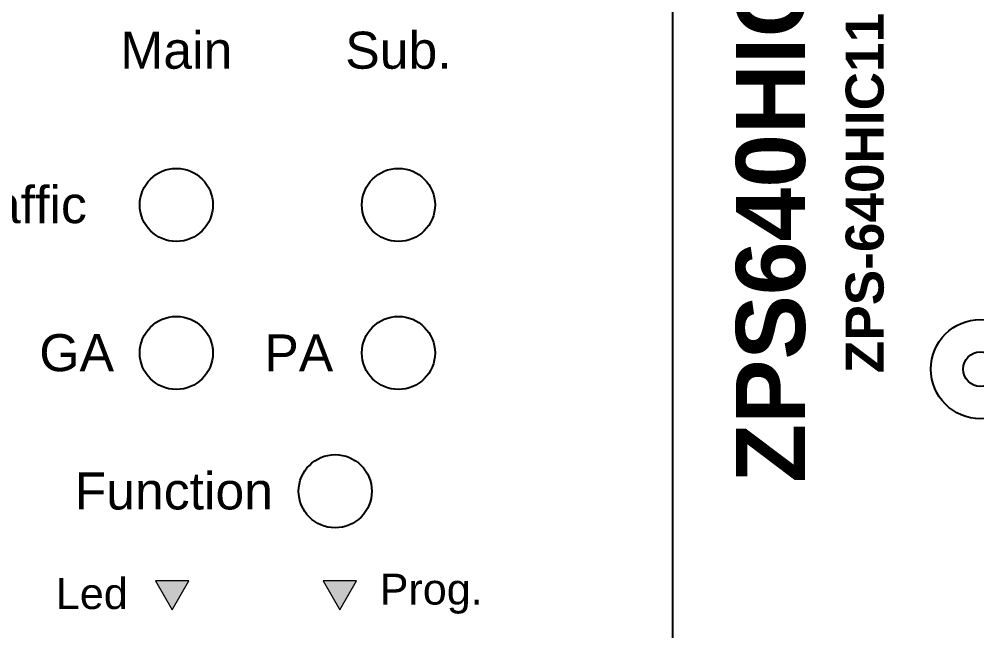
# Model space of a CAD drawing. Header units: millimetres. Extents: x -174 to 283928, y 1291 to 21053.
# Drawn here: x 9343.63 to 9382.42, y 20520.44 to 20545.21 of the extents above; entities that cross this region are included whole.
import ezdxf
from ezdxf.enums import TextEntityAlignment as Align

# ---------------------------------------------------------------- set-up
doc = ezdxf.new("R2010")
doc.units = ezdxf.units.MM
doc.layers.add('Enclosure', color=7, linetype='Continuous')
doc.layers.add('Serigraph', color=7, linetype='Continuous')
doc.styles.add('Arial', font='arial.ttf')
doc.styles.get("Standard").update_dxf_attribs({"font": 'arial.ttf'})

# ---------------------------------------------------------------- blocks, each defined once
blk = doc.blocks.new('*U215')
at = {"ltscale": 2}
blk.add_lwpolyline([(0, 20), (0, -20), (840, -20), (840, 20), (0, 20)], dxfattribs=at)
for points in [[(15.234, 3), (31.234, 3, -0.414214), (33.234, 1), (33.234, -1, -0.414214), (31.234, -3), (15.234, -3, -0.414214), (13.234, -1), (13.234, 1, -0.414214)], [(40.234, 3), (56.234, 3, -0.414214), (58.234, 1), (58.234, -1, -0.414214), (56.234, -3), (40.234, -3, -0.414214), (38.234, -1), (38.234, 1, -0.414214)]]:
    blk.add_lwpolyline(points, format="xyb", close=True, dxfattribs=at)
blk = doc.blocks.new('ZPS640HIC110_SERIGRAFIA')
at = {"layer": 'Serigraph', "attachment_point": 1, "rotation": 90}
for s, insert, char_height in [('{\\fArial Rounded MT Bold|b0|i0|c0|p34;ZPS640HIC110}', (2.572, -14.745), 2.8), ('{\\fArial Rounded MT Bold|b0|i0|c0|p34;ZPS-640HIC110}', (7.018, -10.297), 1.54)]:
    blk.add_mtext_dynamic_manual_height_columns(s, width=8.97902, gutter_width=12.5, heights=[0], dxfattribs=dict(at, insert=insert, char_height=char_height))
blk = doc.blocks.new('ZPS640HIC110_ENVOLVENTE')
at = {"layer": 'Enclosure'}
blk.add_line((0, -45), (0, 45), dxfattribs=at)
for radius in [2.01, 0.701]:
    blk.add_circle((12.479, -10.134), radius, dxfattribs=at)
blk = doc.blocks.new('ZPS640HIC110_ATT_DEF')
blk.add_wipeout([(0, 45), (80, 45), (80, -45), (0, -45)])
at = {"layer": 'Enclosure'}
blk.add_blockref('ZPS640HIC110_ENVOLVENTE', (0, 0), dxfattribs=at)
at = {"layer": 'Serigraph'}
blk.add_blockref('ZPS640HIC110_SERIGRAFIA', (0, 0), dxfattribs=at)
at = {"color": 3, "flags": 2}
blk.add_attdef('REFERENCE', text='', height=2.5, dxfattribs=at).set_placement((40.498, 27.418), align=Align.CENTER)
blk = doc.blocks.new('ZSYLCCL_SERIGRAFIA')
at = {"layer": 'Serigraph'}
for points in [[(14.066, -18.706), (14.742, -19.88), (15.42, -18.706)], [(20.85, -18.706), (21.528, -19.88), (22.206, -18.706)]]:
    blk.add_hatch(color=256, dxfattribs=at).paths.add_polyline_path(points)
at = {"layer": 'Serigraph', "lineweight": 0}
for p, q in [((14.065, -18.707), (14.743, -19.88)), ((15.42, -18.707), (14.065, -18.707)), ((14.066, -18.706), (14.742, -19.88)), ((15.42, -18.706), (14.066, -18.706)), ((14.066, -18.706), (14.066, -18.706)), ((14.742, -19.88), (15.42, -18.706)), ((14.743, -19.88), (15.42, -18.707)), ((20.85, -18.706), (21.528, -19.88)), ((22.206, -18.706), (20.85, -18.706)), ((20.85, -18.706), (20.85, -18.706)), ((20.85, -18.707), (21.528, -19.88)), ((22.205, -18.707), (20.85, -18.707)), ((21.528, -19.88), (22.206, -18.706)), ((21.528, -19.88), (22.205, -18.707))]:
    blk.add_line(p, q, dxfattribs=at)
at = {"layer": 'Serigraph', "attachment_point": 5, "style": 'Arial'}
for s, insert, char_height in [('\\pxqc;Main', (14.908, 2.769), 1.5), ('\\pxqc;Sub.', (23.905, 2.769), 1.5), ('\\pxqc;Traffic', (8.371, -3.486), 1.5), ('\\pxqc;GA', (10.871, -9.48), 1.5), ('\\pxqc;PA', (19.868, -9.48), 1.5), ('\\pxqc;Function', (14.806, -15.079), 1.5), ('\\pxqc;Led', (11.484, -19.233), 1.25), ('\\pxqc;Prog.', (25.232, -19.233), 1.25)]:
    blk.add_mtext_dynamic_manual_height_columns(s, width=9.28866, gutter_width=12.5, heights=[0], dxfattribs=dict(at, insert=insert, char_height=char_height))
blk = doc.blocks.new('ZSYLCCL_ENVOLVENTE')
at = {"layer": 'Enclosure'}
blk.add_lwpolyline([(0, 45), (35, 45), (35, -45), (0, -45), (0, 45)], dxfattribs=at)
for centre in [(14.908, -3.486), (23.905, -3.486), (14.908, -9.48), (23.905, -9.48), (21.343, -15.079)]:
    blk.add_circle(centre, 1.481, dxfattribs=at)
blk = doc.blocks.new('ZSYLCCL_ATT_DEF')
blk.add_wipeout([(0, 45), (35, 45), (35, -45), (0, -45)])
at = {"layer": 'Enclosure'}
blk.add_blockref('ZSYLCCL_ENVOLVENTE', (0, 0), dxfattribs=at)
at = {"layer": 'Serigraph'}
blk.add_blockref('ZSYLCCL_SERIGRAFIA', (0, 0), dxfattribs=at)
at = {"color": 3, "flags": 2}
blk.add_attdef('REFERENCE', text='', height=2.5, dxfattribs=at).set_placement((18.416, 27.896), align=Align.CENTER)
at = {"color": 3}
blk.add_attdef('PHYSICAL.ADD.', text='', height=2.5, dxfattribs=at).set_placement((18.555, 24.227), align=Align.CENTER)

msp = doc.modelspace()

# ---------------------------------------------------------------- block references
at = {"color": 1}
msp.add_blockref('*U215', (9321.853, 20541.172), dxfattribs=at)

# ---------------------------------------------------------------- next in the draw order: block references
msp.add_blockref('ZPS640HIC110_ATT_DEF', (9370.087, 20541.172))

# ---------------------------------------------------------------- next in the draw order: block references
msp.add_blockref('ZSYLCCL_ATT_DEF', (9335.087, 20541.172))

doc.saveas('drawing.dxf')
